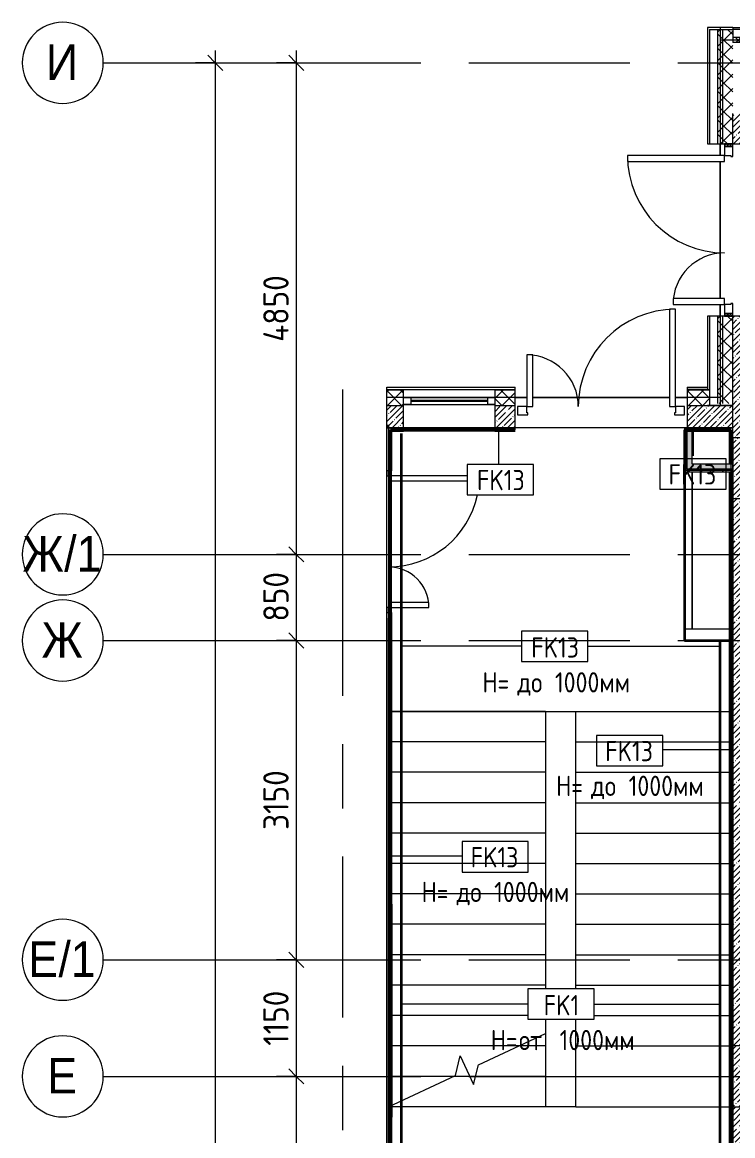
# Model space of a CAD drawing. Header units: millimetres. Extents: x 35144 to 233944, y -8553 to 29000.
# Drawn here: x 35144 to 42160, y 16414 to 27400 of the extents above; entities that cross this region are included whole.
import ezdxf

# ---------------------------------------------------------------- set-up
doc = ezdxf.new("R2010")
doc.units = ezdxf.units.MM
doc.linetypes.add('Осевая', pattern=[3175, 635, -476.25, 1587.5, -476.25])
for name, color, linetype, lineweight in [('A-ANNO-DIMS', 7, 'Continuous', 9), ('A-ANNO-DIMS-100', 7, 'Continuous', 9), ('A-DETL', 7, 'Continuous', 9), ('A-DETL-1', 7, 'Continuous', 35), ('A-DETL-GENF', 7, 'Continuous', 9), ('A-DOOR', 7, 'Continuous', 9), ('A-DOOR-1', 7, 'Continuous', 13), ('A-DOOR-FRAM', 7, 'Continuous', 13), ('A-DOOR-FRAM-1', 7, 'Continuous', 9), ('A-GLAZ', 7, 'Continuous', 9), ('A-GLAZ-1', 7, 'Continuous', 13), ('A-WALL', 7, 'Continuous', 9), ('A-WALL-IDEN', 7, 'Continuous', 9), ('I-WALL', 7, 'Continuous', 9), ('S-COLS', 7, 'Continuous', 9), ('S-STRS-1', 7, 'Continuous', 9), ('S-STRS-MBND', 7, 'Continuous', 9), ('Оси', 7, 'Continuous', 9), ('Оси-1', 7, 'Continuous', 20), ('Оси-2', 7, 'Осевая', 9)]:
    doc.layers.add(name, color=color, linetype=linetype, lineweight=lineweight)
for name, color, linetype, lineweight, true_color in [('A-WALL-1', 7, 'Continuous', 9, 0xc0c0c0), ('A-WALL-5', 5, 'Continuous', 9, 0x0000ff), ('G-ANNO-TEXT-1', 7, 'Continuous', 9, 0x3c3c3c), ('I-WALL-11', 5, 'Continuous', 53, 0x0000ff), ('I-WALL-12', 5, 'Continuous', 50, 0x0000ff), ('I-WALL-6', 7, 'Continuous', 9, 0xc0c0c0), ('S-WALL-ANLY', 7, 'Continuous', 13, 0x008040), ('S-WALL-ANLY-1', 7, 'Continuous', 5, 0x008040)]:
    doc.layers.add(name, color=color, linetype=linetype, lineweight=lineweight, true_color=true_color)
doc.styles.add('Arial', font='arial.ttf', dxfattribs={"width": 0.9, "height": 350})
doc.styles.add('GOST Common', font='GOST_Common.ttf', dxfattribs={"width": 0.9, "height": 200})
doc.styles.add('ISOCPEUR', font='isocpeur.ttf', dxfattribs={"width": 0.9, "height": 250})
doc.dimstyles.new('ISO-2_5_0_9К_БОЛЬШОЙ', dxfattribs={"dimscale": 304.8, "dimtxt": 248.995294, "dimasz": 0.492126, "dimexe": 0.393701, "dimexo": 0.984252, "dimgap": 0, "dimtad": 1, "dimdec": 0, "dimrnd": 10, "dimzin": 0, "dimdsep": 46, "dimtxsty": 'ISOCPEUR', "dimblk1": 'OBLIQUE', "dimblk2": 'OBLIQUE', "dimsah": 1, "dimcen": 0.09, "dimdle": 0.393701, "dimazin": 0, "dimtfac": 1, "dimtdec": 4, "dimtix": 1, "dimtmove": 0, "dimatfit": 3, "dimfxl": 1, "dimtvp": 1, "dimtolj": 1, "dimtzin": 0, "dimarcsym": 2})
doc.dimstyles.new('ISO-2_5_0_9К_БОЛЬШОЙ_1', dxfattribs={"dimscale": 304.8, "dimtxt": 248.995294, "dimasz": 0.492126, "dimexe": 0.393701, "dimexo": 0.984252, "dimgap": 0, "dimtad": 1, "dimdec": 0, "dimrnd": 10, "dimzin": 0, "dimdsep": 46, "dimtxsty": 'ISOCPEUR', "dimblk1": 'OBLIQUE', "dimblk2": 'OBLIQUE', "dimsah": 1, "dimcen": 0.09, "dimdle": 0.393701, "dimazin": 0, "dimtfac": 1, "dimtdec": 4, "dimtix": 1, "dimtmove": 2, "dimatfit": 3, "dimfxl": 1, "dimtvp": 1, "dimtolj": 1, "dimtzin": 0, "dimarcsym": 2})
pattern_1 = [(45, (0, 0), (-57.02463, 57.02463), []), (45, (57.025, 0), (-57.02463, 57.02463), [100.806, -20.161, 3.353, -16.808])]
pattern_2 = [(45, (0, 0), (-70.71068, 70.71068), []), (135, (0, 0), (-70.71068, -70.71068), [])]
pattern_3 = [(0, (0, 0), (121.92, 30.48), [10.058, -81.382, 10.058, -81.382, -487.68]), (0, (0, 0), (121.92, 30.48), [-182.88, 10.058, -172.822, 10.058, -81.382, -213.36]), (0, (0, 0), (121.92, 30.48), [-457.2, 10.058, -50.902, 10.058, -142.342]), (120, (45.72, 15.24), (-87.356454, 90.345817), [10.058, -81.382, 10.058, -81.382, -487.68]), (120, (45.72, 15.24), (-87.356454, 90.345817), [-182.88, 10.058, -172.822, 10.058, -81.382, -213.36]), (120, (45.72, 15.24), (-87.356454, 90.345817), [-457.2, 10.058, -50.902, 10.058, -142.342]), (240, (60.96, 76.2), (-34.563546, -120.825817), [10.058, -81.382, 10.058, -81.382, -487.68]), (240, (60.96, 76.2), (-34.563546, -120.825817), [-182.88, 10.058, -172.822, 10.058, -81.382, -213.36]), (240, (60.96, 76.2), (-34.563546, -120.825817), [-457.2, 10.058, -50.902, 10.058, -142.342])]
pattern_4 = [(45, (0, 0), (-106.066, 106.066), []), (135, (0, 0), (-106.066, -106.066), [])]

# ---------------------------------------------------------------- blocks, each defined once
blk = doc.blocks.new('BSC_Колонна _Прямоугольная - 600х600-V20-План отделки стен 1 этажа в осях 17-23')
at = {"layer": 'S-COLS'}
h = blk.add_hatch(dxfattribs=at)
h.set_pattern_fill('FP_36', color=256, style=0, pattern_type=2)
h.set_pattern_definition([(45, (-42460, -17000), (-57.02463, 57.02463), []), (45, (-42402.975, -17000), (-57.02463, 57.02463), [100.806, -20.161, 3.353, -16.808])])
h.paths.add_polyline_path([(-300, -300), (300, -300), (300, 300), (-300, 300)])
for p, q in [((300, 300), (-300, 300)), ((-300, 300), (-300, -300)), ((300, -300), (300, 300)), ((-300, -300), (300, -300))]:
    blk.add_line(p, q, dxfattribs=at)
blk = doc.blocks.new('BSC_Колонна _Прямоугольная - 600х600-V21-План отделки стен 1 этажа в осях 17-23')
at = {"layer": 'S-COLS'}
h = blk.add_hatch(dxfattribs=at)
h.set_pattern_fill('FP_37', color=256, style=0, pattern_type=2)
h.set_pattern_definition([(45, (-42460, -23000), (-57.02463, 57.02463), []), (45, (-42402.975, -23000), (-57.02463, 57.02463), [100.806, -20.161, 3.353, -16.808])])
h.paths.add_polyline_path([(-300, -300), (300, -300), (300, 300), (-300, 300), (-300, -157)])
for p, q in [((300, 300), (-300, 300)), ((-300, 300), (-300, -300)), ((300, -300), (300, 300)), ((-300, -300), (300, -300))]:
    blk.add_line(p, q, dxfattribs=at)
blk = doc.blocks.new('110_Дверь_СКБ_2Ст - Д-1 Лестничная клетка EIS60-24280000-План отделки стен 1 этажа в осях 17-23')
at = {"layer": 'A-DOOR'}
for centre, radius, start, end in [((-638, 110), 900, 0, 77.8613), ((662, 110), 400, 90, 180)]:
    blk.add_arc(centre, radius, start, end, dxfattribs=at)
at = {"layer": 'A-DOOR-1'}
for p, q in [((-638, 889), (-638, 110)), ((-588, 110), (-588, 889)), ((662, 510), (612, 510)), ((612, 510), (612, 110)), ((662, 110), (662, 510)), ((-638, 110), (-588, 110)), ((612, 110), (662, 110))]:
    blk.add_line(p, q, dxfattribs=at)
at = {"layer": 'A-DOOR-FRAM'}
for p, q in [((-672, 118), (-742, 118)), ((-742, 118), (-742, 110)), ((-742, 110), (-672, 110)), ((-638, 110), (-688, 110)), ((-688, 110), (-688, 93)), ((-672, 110), (-672, 118)), ((-638, 93), (-638, 110)), ((662, 110), (662, 93)), ((712, 110), (662, 110)), ((768, 118), (698, 118)), ((698, 118), (698, 110)), ((698, 110), (768, 110)), ((712, 93), (712, 110)), ((768, 110), (768, 118))]:
    blk.add_line(p, q, dxfattribs=at)
blk = doc.blocks.new('110_Дверь_СКБ_2Ст_Наружная - ДН-1_л__ Двухстворчатая 1350 х3200 _ЛК_ в свету с верхним остеклением 2-22448815-План отделки стен 1 этажа в осях 17-23')
at = {"layer": 'A-DOOR'}
for centre, radius, start, end in [((754.5, -91), 960, 90, 180), ((-715.5, -91), 510, 0, 90)]:
    blk.add_arc(centre, radius, start, end, dxfattribs=at)
at = {"layer": 'A-DOOR-1'}
for p, q in [((754.5, 869), (694.5, 869)), ((694.5, 869), (694.5, -91)), ((754.5, -91), (754.5, 869)), ((-715.5, 419), (-715.5, -91)), ((-655.5, 419), (-715.5, 419)), ((-655.5, -91), (-655.5, 419)), ((-715.5, -91), (-655.5, -91)), ((694.5, -91), (754.5, -91))]:
    blk.add_line(p, q, dxfattribs=at)
at = {"layer": 'A-DOOR-FRAM'}
for p, q in [((-715.5, -91), (-805.5, -91)), ((-805.5, -91), (-805.5, -171)), ((-715.5, -151), (-715.5, -91)), ((754.5, -91), (754.5, -151)), ((844.5, -91), (754.5, -91)), ((844.5, -171), (844.5, -91)), ((-805.5, -171), (-705.5, -171)), ((-705.5, -151), (-715.5, -151)), ((-705.5, -171), (-705.5, -151)), ((754.5, -151), (744.5, -151)), ((744.5, -151), (744.5, -171)), ((744.5, -171), (844.5, -171))]:
    blk.add_line(p, q, dxfattribs=at)
blk = doc.blocks.new('120_Окно_СКБ_1Ст - 120_Окно_СКБ_1Ст 900х2500_h_ глухое-23537403-План отделки стен 1 этажа в осях 17-23')
at = {"layer": 'A-GLAZ'}
for p, q in [((450, 3), (-450, 3)), ((-450, -67), (450, -67)), ((380, -27), (-380, -27)), ((380, -37), (-380, -37))]:
    blk.add_line(p, q, dxfattribs=at)
at = {"layer": 'A-GLAZ-1'}
for p, q in [((-450, -67), (-450, 3)), ((-450, 3), (-380, 3)), ((-380, 3), (-380, -67)), ((380, -67), (380, 3)), ((380, 3), (450, 3)), ((450, 3), (450, -67)), ((-380, -67), (-450, -67)), ((450, -67), (380, -67))]:
    blk.add_line(p, q, dxfattribs=at)
blk = doc.blocks.new('110_Дверь_СКБ_2Ст_Наружная - ДН-1_л__ Двухстворчатая 1350 х3200 _ЛК_ в свету с верхним остеклением EI30-23529464-План отделки стен 1 этажа в осях 17-23')
at = {"layer": 'A-DOOR'}
h = blk.add_hatch(dxfattribs=at)
h.set_pattern_fill('FP_74', color=256, style=0, pattern_type=2)
h.set_pattern_definition([(135, (1451.41, 189.685), (-14.14214, -14.14214), []), (225, (1451.41, 189.685), (14.14214, -14.14214), [])])
h.paths.add_polyline_path([(844.5, -125), (869.5, -125), (869.5, -45), (844.5, -45)])
at = {"layer": 'A-DOOR-FRAM-1'}
h = blk.add_hatch(dxfattribs=at)
h.set_pattern_fill('FP_75', color=256, style=0, pattern_type=2)
h.set_pattern_definition([(45, (-671.384, 189.685), (-14.1421, 14.1421), []), (135, (-671.384, 189.685), (-14.1421, -14.1421), [])])
h.paths.add_polyline_path([(-830.5, -125), (-805.5, -125), (-805.5, -45), (-830.5, -45)])
at = {"layer": 'A-DOOR'}
for centre, radius, start, end in [((754.5, -45), 960, 90, 180), ((-715.5, -45), 510, 0, 90)]:
    blk.add_arc(centre, radius, start, end, dxfattribs=at)
at = {"layer": 'A-DOOR-1'}
for p, q in [((754.5, 915), (694.5, 915)), ((694.5, 915), (694.5, -45)), ((754.5, -45), (754.5, 915)), ((-715.5, 465), (-715.5, -45)), ((-655.5, 465), (-715.5, 465)), ((-655.5, -45), (-655.5, 465)), ((-715.5, -45), (-655.5, -45)), ((694.5, -45), (754.5, -45))]:
    blk.add_line(p, q, dxfattribs=at)
at = {"layer": 'A-DOOR-FRAM'}
for p, q in [((-805.5, -45), (-830.5, -45)), ((-830.5, -45), (-830.5, -125)), ((-715.5, -45), (-805.5, -45)), ((-805.5, -45), (-805.5, -125)), ((-805.5, -125), (-805.5, -45)), ((-715.5, -105), (-715.5, -45)), ((-705.5, -105), (-715.5, -105)), ((-705.5, -125), (-705.5, -105)), ((754.5, -105), (744.5, -105)), ((744.5, -105), (744.5, -125)), ((754.5, -45), (754.5, -105)), ((844.5, -45), (754.5, -45)), ((844.5, -125), (844.5, -45)), ((869.5, -45), (844.5, -45)), ((844.5, -45), (844.5, -125)), ((869.5, -125), (869.5, -45)), ((-830.5, -125), (-805.5, -125)), ((-805.5, -125), (-705.5, -125)), ((744.5, -125), (844.5, -125)), ((844.5, -125), (869.5, -125))]:
    blk.add_line(p, q, dxfattribs=at)
blk = doc.blocks.new('Зашивка приборов отопления6 - Зашивка приборов отопления-33276534-План отделки стен 1 этажа в осях 17-23')
at = {"layer": 'A-WALL-1'}
for p, q in [((75235, 535), (73685, 535)), ((73685, 535), (73685, 460)), ((73685, 460), (73685, 80)), ((75235, 460), (73685, 460)), ((73685, 460), (73685, 80)), ((73685, 460), (75235, 460))]:
    blk.add_line(p, q, dxfattribs=at)
blk = doc.blocks.new('DET_L_Линия разрыва - М100-30654842-План отделки стен 1 этажа в осях 17-23')
at = {"layer": 'A-DETL-GENF'}
blk.add_line((11740, 0), (0, 0), dxfattribs=at)
blk = doc.blocks.new('Ось сетки - D8-29747960-План отделки стен 1 этажа в осях 17-23')
at = {"layer": 'Оси-1'}
for start, end in [(360, 180), (180, 360)]:
    blk.add_arc((0, 0), 4, start, end, dxfattribs=at)
blk = doc.blocks.new('DIMBLOCK20-План отделки стен 1 этажа в осях 17-23')
at = {"layer": 'A-ANNO-DIMS-100', "lineweight": 20}
for p, q in [((37850, 27000), (37775, 27075)), ((37850, 27000), (37925, 26925)), ((37850, 22150), (37775, 22225)), ((37850, 22150), (37925, 22075))]:
    blk.add_line(p, q, dxfattribs=at)
at = {"layer": 'A-ANNO-DIMS-100'}
for p, q in [((37850, 27120), (37850, 22150)), ((37656, 27000), (37970, 27000)), ((37850, 27000), (37656, 27000)), ((37656, 22150), (37970, 22150)), ((37850, 22150), (37656, 22150))]:
    blk.add_line(p, q, dxfattribs=at)
at = {"layer": 'A-ANNO-DIMS-100', "color": 0, "insert": (37524, 24247), "char_height": 250, "width": 787.21, "attachment_point": 1, "rotation": 90, "line_spacing_factor": 1.149209, "style": 'ISOCPEUR'}
blk.add_mtext('4850', dxfattribs=at)
blk = doc.blocks.new('_Oblique')
at = {"color": 0, "linetype": 'ByBlock', "lineweight": -2}
blk.add_line((-0.5, -0.5), (0.5, 0.5), dxfattribs=at)
blk = doc.blocks.new('DIMBLOCK21-План отделки стен 1 этажа в осях 17-23')
at = {"layer": 'A-ANNO-DIMS-100', "lineweight": 20}
for p, q in [((37850, 22150), (37775, 22225)), ((37850, 22150), (37925, 22075)), ((37850, 21300), (37775, 21375)), ((37850, 21300), (37925, 21225))]:
    blk.add_line(p, q, dxfattribs=at)
at = {"layer": 'A-ANNO-DIMS-100'}
for p, q in [((37656, 22150), (37970, 22150)), ((37850, 22150), (37656, 22150)), ((37850, 22150), (37850, 21300)), ((37656, 21300), (37970, 21300)), ((37850, 21300), (37656, 21300))]:
    blk.add_line(p, q, dxfattribs=at)
at = {"layer": 'A-ANNO-DIMS-100', "color": 0, "insert": (37524, 21488), "char_height": 250, "width": 568.86, "attachment_point": 1, "rotation": 90, "line_spacing_factor": 1.149209, "style": 'ISOCPEUR'}
blk.add_mtext('850', dxfattribs=at)
blk = doc.blocks.new('DIMBLOCK22-План отделки стен 1 этажа в осях 17-23')
at = {"layer": 'A-ANNO-DIMS-100', "lineweight": 20}
for p, q in [((37850, 21300), (37775, 21375)), ((37850, 21300), (37925, 21225)), ((37850, 18150), (37775, 18225)), ((37850, 18150), (37925, 18075))]:
    blk.add_line(p, q, dxfattribs=at)
at = {"layer": 'A-ANNO-DIMS-100'}
for p, q in [((37656, 21300), (37970, 21300)), ((37850, 21300), (37656, 21300)), ((37850, 21300), (37850, 18150)), ((37656, 18150), (37970, 18150)), ((37850, 18150), (37656, 18150))]:
    blk.add_line(p, q, dxfattribs=at)
at = {"layer": 'A-ANNO-DIMS-100', "color": 0, "insert": (37524, 19431), "char_height": 250, "width": 706.76, "attachment_point": 1, "rotation": 90, "line_spacing_factor": 1.149209, "style": 'ISOCPEUR'}
blk.add_mtext('3150', dxfattribs=at)
blk = doc.blocks.new('DIMBLOCK23-План отделки стен 1 этажа в осях 17-23')
at = {"layer": 'A-ANNO-DIMS-100'}
for p, q in [((37656, 18150), (37970, 18150)), ((37850, 18150), (37656, 18150)), ((37850, 18150), (37850, 17000)), ((37656, 17000), (37970, 17000)), ((37850, 17000), (37656, 17000))]:
    blk.add_line(p, q, dxfattribs=at)
at = {"layer": 'A-ANNO-DIMS-100', "lineweight": 20}
for p, q in [((37850, 18150), (37775, 18225)), ((37850, 18150), (37925, 18075)), ((37850, 17000), (37775, 17075)), ((37850, 17000), (37925, 16925))]:
    blk.add_line(p, q, dxfattribs=at)
at = {"layer": 'A-ANNO-DIMS-100', "color": 0, "insert": (37524, 17302), "char_height": 250, "width": 655.05, "attachment_point": 1, "rotation": 90, "line_spacing_factor": 1.149209, "style": 'ISOCPEUR'}
blk.add_mtext('1150', dxfattribs=at)
blk = doc.blocks.new('DIMBLOCK24-План отделки стен 1 этажа в осях 17-23')
at = {"layer": 'A-ANNO-DIMS-100', "lineweight": 20}
for p, q in [((37850, 17000), (37775, 17075)), ((37850, 17000), (37925, 16925)), ((37850, 15000), (37775, 15075)), ((37850, 15000), (37925, 14925))]:
    blk.add_line(p, q, dxfattribs=at)
at = {"layer": 'A-ANNO-DIMS-100'}
for p, q in [((37656, 17000), (37970, 17000)), ((37850, 17000), (37656, 17000)), ((37850, 17000), (37850, 15000)), ((37656, 15000), (37970, 15000)), ((37850, 15000), (37656, 15000))]:
    blk.add_line(p, q, dxfattribs=at)
at = {"layer": 'A-ANNO-DIMS-100', "color": 0, "insert": (37524, 15684), "char_height": 250, "width": 758.48, "attachment_point": 1, "rotation": 90, "line_spacing_factor": 1.149209, "style": 'ISOCPEUR'}
blk.add_mtext('2000', dxfattribs=at)
blk = doc.blocks.new('DIMBLOCK32-План отделки стен 1 этажа в осях 17-23')
at = {"layer": 'A-ANNO-DIMS-100', "lineweight": 20}
for p, q in [((37050, 27000), (36975, 27075)), ((37050, 27000), (37125, 26925)), ((37050, 0), (36975, 75)), ((37050, 0), (37125, -75))]:
    blk.add_line(p, q, dxfattribs=at)
at = {"layer": 'A-ANNO-DIMS-100'}
for p, q in [((37050, 27120), (37050, -120)), ((36856, 27000), (37170, 27000)), ((37050, 27000), (36856, 27000)), ((36856, 0), (37170, 0)), ((37050, 0), (36856, 0))]:
    blk.add_line(p, q, dxfattribs=at)
at = {"layer": 'A-ANNO-DIMS-100', "color": 0, "insert": (36724, 13572), "char_height": 250, "width": 948.1, "attachment_point": 1, "rotation": 90, "line_spacing_factor": 1.149209, "style": 'ISOCPEUR'}
blk.add_mtext('27000', dxfattribs=at)
blk = doc.blocks.new('М_стена_0001 - Типоразмер_без рамки-25382661-План отделки стен 1 этажа в осях 17-23')
at = {"layer": 'A-WALL-IDEN'}
for p, q in [((3.26, 1.52), (-3.27, 1.52)), ((-3.27, 1.52), (-3.27, -1.48)), ((3.26, -1.48), (3.26, 1.52)), ((-3.27, -1.48), (3.26, -1.48))]:
    blk.add_line(p, q, dxfattribs=at)

msp = doc.modelspace()

# ---------------------------------------------------------------- hatches: boundary and pattern name
at = {"layer": 'A-WALL'}
h = msp.add_hatch(dxfattribs=at)
h.set_pattern_fill('FP_17', color=256, style=0, pattern_type=2)
h.set_pattern_definition(pattern_2)
h.paths.add_polyline_path([(42060, 23639.7), (42060, 24500), (42010, 24500), (42010, 23639.7)])
h.paths.add_polyline_path([(42010, 26200), (42060, 26200), (42060, 27330), (42010, 27330)])
h = msp.add_hatch(dxfattribs=at)
h.set_pattern_fill('FP_17', color=256, style=0, pattern_type=2)
h.set_pattern_definition(pattern_2)
h.paths.add_polyline_path([(42160, 23639.7), (42160, 24500), (42060, 24500), (42060, 23639.7)])
h.paths.add_polyline_path([(42160, 26200), (42160, 27330), (42060, 27330), (42060, 26200), (42080, 26200)])
h = msp.add_hatch(dxfattribs=at)
h.set_pattern_fill('FP_17', color=256, style=0, pattern_type=2)
h.set_pattern_definition(pattern_2)
h.paths.add_polyline_path([(84970, 27200), (84970, 27250), (80350, 27250), (80350, 27200), (84290.1, 27200)])
h.paths.add_polyline_path([(68210, 27200), (70810, 27200), (70810, 27250), (68210, 27250)])
h.paths.add_polyline_path([(74250, 27200), (74250, 27250), (72910, 27250), (72910, 27200), (73899.9, 27200)])
h.paths.add_polyline_path([(76350, 27200), (77250, 27200), (77250, 27250), (76350, 27250)])
h.paths.add_polyline_path([(60005, 27200), (61060, 27200), (61060, 27250), (60005, 27250)])
h.paths.add_polyline_path([(57201.2, 27200), (57705, 27200), (57705, 27250), (56860, 27250), (56860, 27200)])
h.paths.add_polyline_path([(50860, 27200), (51760, 27200), (51760, 27250), (50860, 27250)])
h.paths.add_polyline_path([(66160, 27200), (67110, 27200), (67110, 27250), (66160, 27250)])
h.paths.add_polyline_path([(54603.7, 27200), (54760, 27200), (54760, 27250), (53860, 27250), (53860, 27200), (53861.5, 27200)])
h.paths.add_polyline_path([(48760, 27200), (48760, 27250), (47660, 27250), (47660, 27200), (48666.4, 27200)])
h.paths.add_polyline_path([(42160, 27200), (44560, 27200), (44560, 27250), (42160, 27250)])
h = msp.add_hatch(dxfattribs=at)
h.set_pattern_fill('FP_17', color=256, style=0, pattern_type=2)
h.set_pattern_definition(pattern_2)
h.paths.add_polyline_path([(41930, 23619.7), (41930, 23769.7), (41710, 23769.7), (41710, 23620), (41910, 23619.7)])
h.paths.add_polyline_path([(40010, 23620), (40010, 23769.7), (39810, 23769.7), (39810, 23620)])
h.paths.add_polyline_path([(38910, 23620), (38910, 23769.7), (38742.7, 23769.7), (38742.7, 23620)])
at = {"layer": 'I-WALL'}
h = msp.add_hatch(dxfattribs=at)
h.set_pattern_fill('FP_1', color=256, style=0, pattern_type=2)
h.set_pattern_definition(pattern_1)
h.paths.add_polyline_path([(42380, 23300), (42380, 24500), (42160, 24500), (42160, 23300)])
h.paths.add_polyline_path([(42160, 26200), (42380, 26200), (42380, 26500), (42160, 26500)])
h = msp.add_hatch(dxfattribs=at)
h.set_pattern_fill('FP_1', color=256, style=0, pattern_type=2)
h.set_pattern_definition(pattern_1)
h.paths.add_polyline_path([(40010, 23400), (40010, 23620), (39810, 23620), (39810, 23400)])
h.paths.add_polyline_path([(42160, 23400), (42160, 23620), (41710, 23620), (41710, 23400), (42140, 23400)])
h.paths.add_polyline_path([(38742.7, 23400), (38910, 23400), (38910, 23620), (38742.7, 23619.9), (38742.7, 23408.5)])
h = msp.add_hatch(dxfattribs=at)
h.set_pattern_fill('FP_1', color=256, style=0, pattern_type=2)
h.set_pattern_definition(pattern_1)
h.paths.add_polyline_path([(38760, 10450), (38760, 11768.5), (38540, 11658.5), (38540, 11561.2), (38742.7, 11459.9), (38742.7, 10450)])
h.paths.add_polyline_path([(38760, 12051.2), (38760, 12125), (38742.7, 12125), (38742.7, 12059.9)])
h.paths.add_polyline_path([(38760, 13525), (38760, 21575.3), (38742.7, 21575.3), (38742.7, 13525)])
h.paths.add_polyline_path([(38742.7, 22975.3), (38760, 22975.3), (38760, 23420.3), (38742.7, 23420.3), (38742.7, 23010.4)])
h = msp.add_hatch(dxfattribs=at)
h.set_pattern_fill('FP_80', color=256, style=0, pattern_type=2)
h.set_pattern_definition(pattern_3)
h.paths.add_polyline_path([(38910, 23380), (38910, 23400), (38760, 23400), (38760, 23380), (38780, 23380)])
h.paths.add_polyline_path([(40010, 23380), (40010, 23400), (39810, 23400), (39810, 23380)])
h.paths.add_polyline_path([(42140, 23380), (42140, 23400), (41760, 23400), (41760, 23380), (41986.9, 23380)])
h = msp.add_hatch(dxfattribs=at)
h.set_pattern_fill('FP_80', color=256, style=0, pattern_type=2)
h.set_pattern_definition(pattern_3)
h.paths.add_polyline_path([(38780, 15200), (38780, 21550.3), (38768, 21550.3), (38768, 21520.3), (38760, 21520.3), (38760, 15200)])
h.paths.add_polyline_path([(38768, 23000.3), (38780, 23000.3), (38780, 23380), (38760, 23380), (38760, 23030.3), (38768, 23030.3)])
h = msp.add_hatch(dxfattribs=at)
h.set_pattern_fill('FP_81', color=256, style=0, pattern_type=2)
h.set_pattern_definition(pattern_4)
h.paths.add_polyline_path([(41697.5, 22965), (41697.5, 23400), (41685, 23400), (41685, 22965)])
h = msp.add_hatch(dxfattribs=at)
h.set_pattern_fill('FP_81', color=256, style=0, pattern_type=2)
h.set_pattern_definition(pattern_4)
h.paths.add_polyline_path([(41710, 22977.5), (41710, 23400), (41697.5, 23400), (41697.5, 22977.5)])
for points in [[(41760, 22990), (41760, 23400), (41710, 23400), (41710, 22990)], [(41760, 22990), (42160, 22990), (42160, 23040), (41760, 23040)]]:
    msp.add_hatch(color=256, dxfattribs=at).paths.add_polyline_path(points)
h = msp.add_hatch(dxfattribs=at)
h.set_pattern_fill('FP_80', color=256, style=0, pattern_type=2)
h.set_pattern_definition(pattern_3)
h.paths.add_polyline_path([(42160, 15220), (42160, 23400), (42140, 23400), (42140, 15220)])
h = msp.add_hatch(dxfattribs=at)
h.set_pattern_fill('FP_81', color=256, style=0, pattern_type=2)
h.set_pattern_definition(pattern_4)
h.paths.add_polyline_path([(41760, 22965), (42160, 22965), (42160, 22977.5), (41697.5, 22977.5), (41697.5, 22965)])
h = msp.add_hatch(dxfattribs=at)
h.set_pattern_fill('FP_81', color=256, style=0, pattern_type=2)
h.set_pattern_definition(pattern_4)
h.paths.add_polyline_path([(41710, 22977.5), (42160, 22977.5), (42160, 22990), (41710, 22990)])
h = msp.add_hatch(dxfattribs=at)
h.set_pattern_fill('FP_1', color=256, style=0, pattern_type=2)
h.set_pattern_definition(pattern_1)
h.paths.add_polyline_path([(42380, 17300), (42380, 22700), (42160, 22700), (42160, 17300)])
h = msp.add_hatch(dxfattribs=at)
h.set_pattern_fill('FP_1', color=256, style=0, pattern_type=2)
h.set_pattern_definition(pattern_1)
h.paths.add_polyline_path([(42380, 15200), (42380, 16700), (42160, 16700), (42160, 15200)])

# ---------------------------------------------------------------- linework, layer by layer
at = {"layer": 'A-DETL'}
for p, q in [((39850, 23036.5), (39850, 23379)), ((40191.7, 23036.5), (39538.6, 23036.5)), ((39538.6, 23036.5), (39538.6, 22736.5)), ((40191.7, 22736.5), (40191.7, 23036.5)), ((39538.6, 22736.5), (40191.7, 22736.5)), ((40727.6, 21393), (40074.4, 21393)), ((40074.4, 21393), (40074.4, 21093)), ((40727.6, 21093), (40727.6, 21393)), ((40074.4, 21243), (38885.5, 21243)), ((40727.6, 21243), (42034.5, 21243)), ((40074.4, 21093), (40727.6, 21093)), ((40791.1, 17863.5), (40138, 17863.5)), ((40138, 17863.5), (40138, 17563.5)), ((40791.1, 17563.5), (40791.1, 17863.5)), ((40138, 17713.5), (38885.5, 17713.5)), ((40791.1, 17713.5), (42034.5, 17713.5)), ((40138, 17563.5), (40791.1, 17563.5))]:
    msp.add_line(p, q, dxfattribs=at)
at = {"layer": 'A-DETL-1'}
for p, q in [((38885.5, 23341), (38885.5, 15241)), ((41685, 23379), (41685, 21300)), ((38780, 23274.5), (38780, 15241)), ((41685, 21300), (42140, 21300)), ((42034.5, 15241), (42034.5, 21300)), ((42140, 15241), (42140, 21300))]:
    msp.add_line(p, q, dxfattribs=at)
at = {"layer": 'A-WALL'}
for p, q in [((41930, 27330), (42160, 27330)), ((41930, 27330), (41930, 26200)), ((42010, 27330), (42010, 26200)), ((42060, 27330), (42060, 26200)), ((42160, 27350), (42160, 27200)), ((44560, 27330), (42160, 27330)), ((44560, 27250), (42160, 27250)), ((44560, 27200), (42160, 27200)), ((42160, 26200), (42160, 26500)), ((41930, 24500), (41930, 23619.7)), ((42010, 24500), (42010, 23639.7)), ((42060, 24500), (42060, 23639.7)), ((42160, 23639.7), (42160, 24500)), ((38910, 23772.7), (38742.7, 23772.7)), ((38910, 23769.7), (38742.7, 23769.7)), ((40010, 23772.7), (39810, 23772.7)), ((40010, 23769.7), (39810, 23769.7)), ((41930, 23772.7), (41710, 23772.7)), ((41930, 23769.7), (41710, 23769.7)), ((38742.7, 23620), (38910, 23620)), ((39810, 23620), (40010, 23620)), ((41710, 23620), (41910, 23620)), ((38780, 23380), (38910, 23380)), ((38780, 23379), (38780, 23380)), ((41697.5, 22977.5), (41697.5, 23400)), ((42140, 23400), (41710, 23400)), ((41710, 22990), (41710, 23400)), ((41760, 23400), (41760, 23380)), ((41760, 23380), (42140, 23380)), ((42160, 22977.5), (41697.5, 22977.5)), ((42160, 22990), (41710, 22990))]:
    msp.add_line(p, q, dxfattribs=at)
at = {"layer": 'A-WALL-1'}
for p, q in [((42160, 27350), (41910, 27350)), ((41910, 27350), (41910, 26200)), ((42160, 27350), (50860, 27350)), ((41910, 26200), (42080, 26200)), ((42080, 24500), (41910, 24500)), ((41910, 24500), (41910, 23772.7)), ((38742.7, 23799.7), (40010, 23799.7)), ((38742.7, 23777.7), (40010, 23777.7)), ((38910, 23620), (38910, 23777.7)), ((39810, 23777.7), (39810, 23620)), ((40010, 23620), (40010, 23799.7)), ((41710, 23799.7), (41710, 23620)), ((41710, 23799.7), (41910, 23799.7)), ((41910, 23777.7), (41710, 23777.7)), ((41910, 23620), (41910, 23619.7)), ((41910, 23619.7), (42160, 23619.7))]:
    msp.add_line(p, q, dxfattribs=at)
at = {"layer": 'A-WALL-5'}
msp.add_line((42140, 23379), (42140, 23380), dxfattribs=at)
at = {"layer": 'A-WALL-IDEN'}
for p, q in [((41767.6, 23379.5), (41767.6, 23123.7)), ((42139.5, 20221.2), (41468.7, 20221.2)), ((38780.5, 19174.4), (39487.1, 19174.4))]:
    msp.add_line(p, q, dxfattribs=at)
at = {"layer": 'I-WALL-11'}
for p, q in [((38780, 23379), (38910, 23379)), ((38910, 23379), (38910, 23380)), ((40010, 23380), (39810, 23380)), ((39810, 23380), (39810, 23379)), ((39810, 23379), (40010, 23379)), ((40010, 23379), (40010, 23380)), ((41760, 23380), (41710, 23380)), ((41710, 23380), (41710, 23379)), ((41710, 23379), (42140, 23379)), ((38781, 18700), (38780, 18700)), ((38780, 18700), (38780, 16598.1)), ((38781, 16598.1), (38781, 18700)), ((38780, 16598.1), (38781, 16598.1))]:
    msp.add_line(p, q, dxfattribs=at)
at = {"layer": 'I-WALL-12'}
for p, q in [((38781, 23379), (38781, 22975.3)), ((38910, 23380), (39810, 23380)), ((39810, 23379), (38910, 23379)), ((42139, 23040), (42139, 23379)), ((38780, 22975.3), (38780, 23000.3)), ((38780, 22975.3), (38781, 22975.3)), ((42139, 15220), (42139, 22965)), ((38781, 21575.3), (38780, 21575.3)), ((38780, 21550.3), (38780, 21575.3)), ((38781, 21575.3), (38781, 18700)), ((38781, 20700), (38780, 20700)), ((38781, 16598.1), (38781, 15230))]:
    msp.add_line(p, q, dxfattribs=at)
at = {"layer": 'I-WALL-6'}
for p, q in [((42160, 26200), (42400, 26200)), ((42400, 24500), (42160, 24500)), ((38910, 23380), (38910, 23620)), ((39810, 23620), (39810, 23380)), ((40010, 23380), (40010, 23620)), ((41710, 23620), (41710, 23400)), ((42160, 23620), (41910, 23620)), ((42160, 23300), (42160, 23639.7)), ((38760, 23420.3), (38742.7, 23420.3)), ((38760, 23420.3), (38760, 23030.3)), ((38742.7, 23400), (40010, 23400)), ((38780, 23000.3), (38780, 23379)), ((39810, 23380), (39810, 23380)), ((41685, 23400), (41685, 22965)), ((41710, 23400), (41685, 23400)), ((41760, 23040), (41760, 23380)), ((42140, 23400), (42160, 23400)), ((42140, 23379), (42140, 15220)), ((38768, 23000.3), (38780, 23000.3)), ((41685, 22965), (42160, 22965)), ((42160, 23040), (41760, 23040)), ((42160, 22700), (42160, 17300)), ((38780, 21550.3), (38768, 21550.3)), ((38780, 15220), (38780, 21550.3)), ((38760, 15200), (38760, 21520.3)), ((42160, 16700), (42160, 15200))]:
    msp.add_line(p, q, dxfattribs=at)
at = {"layer": 'S-STRS-1'}
for p, q in [((40310, 20600), (38780, 20600)), ((40310, 20600), (38780, 20600)), ((40310, 20600), (40310, 20300)), ((40310, 20300), (38780, 20300)), ((40310, 20300), (38780, 20300)), ((40310, 20300), (40310, 20000)), ((40310, 20000), (38780, 20000)), ((40310, 20000), (38780, 20000)), ((40310, 20000), (40310, 19700)), ((40310, 19700), (38780, 19700)), ((40310, 19700), (38780, 19700)), ((40310, 19700), (40310, 19400)), ((40310, 19400), (38780, 19400)), ((40310, 19400), (38780, 19400)), ((40310, 19400), (40310, 19100)), ((40310, 19100), (38780, 19100)), ((40310, 19100), (38780, 19100)), ((40310, 19100), (40310, 18800)), ((40310, 18800), (38780, 18800)), ((40310, 18800), (38780, 18800)), ((40310, 18800), (40310, 18500)), ((40310, 18500), (38780, 18500)), ((40310, 18500), (38780, 18500)), ((40310, 18500), (40310, 18200)), ((40310, 18200), (38780, 18200)), ((40310, 18200), (38780, 18200)), ((40310, 18200), (40310, 17900)), ((40310, 17900), (38780, 17900)), ((40310, 17900), (38780, 17900)), ((40310, 17900), (40310, 17863.5)), ((40138, 17600), (38780, 17600)), ((40138, 17600), (38780, 17600)), ((40310, 17563.5), (40310, 17422.8)), ((40046.7, 17300), (38780, 17300)), ((40046.7, 17300), (38780, 17300)), ((39403.4, 17000), (38780, 17000)), ((39403.4, 17000), (38780, 17000)), ((39620.5, 17000), (39563.6, 17000)), ((39620.5, 17000), (39563.6, 17000))]:
    msp.add_line(p, q, dxfattribs=at)
at = {"layer": 'S-STRS-MBND'}
for p, q in [((38760, 23400), (38760, 20600)), ((42160, 23400), (38760, 23400)), ((42160, 20600), (42160, 23400)), ((38760, 20600), (40610, 20600)), ((40610, 20600), (42160, 20600)), ((40610, 17863.5), (40610, 20600)), ((40610, 20600), (42160, 20600)), ((42160, 16700), (42160, 20600)), ((40610, 20300), (42160, 20300)), ((40610, 20300), (42160, 20300)), ((40610, 20000), (42160, 20000)), ((40610, 20000), (42160, 20000)), ((40610, 19700), (42160, 19700)), ((40610, 19700), (42160, 19700)), ((40610, 19400), (42160, 19400)), ((40610, 19400), (42160, 19400)), ((40610, 19100), (42160, 19100)), ((40610, 19100), (42160, 19100)), ((40610, 18800), (42160, 18800)), ((40610, 18800), (42160, 18800)), ((40610, 18500), (42160, 18500)), ((40610, 18500), (42160, 18500)), ((40610, 18200), (42160, 18200)), ((40610, 18200), (42160, 18200)), ((40610, 17900), (42160, 17900)), ((40610, 17900), (42160, 17900)), ((40791.1, 17600), (42160, 17600)), ((40791.1, 17600), (42160, 17600)), ((40610, 16700), (40610, 17563.5)), ((39648.3, 17114.2), (40310, 17422.8)), ((40310, 17422.8), (40310, 16700)), ((40310, 17300), (40046.7, 17300)), ((40310, 17300), (40046.7, 17300)), ((40610, 17300), (42160, 17300)), ((40610, 17300), (42160, 17300)), ((39421.7, 17008.6), (39469, 17203)), ((39469, 17203), (39601, 16919.8)), ((39601, 16919.8), (39648.3, 17114.2)), ((38760, 16700), (39421.7, 17008.6)), ((39563.6, 17000), (39403.4, 17000)), ((39563.6, 17000), (39403.4, 17000)), ((40310, 17000), (39620.5, 17000)), ((40310, 17000), (39620.5, 17000)), ((40610, 17000), (42160, 17000)), ((40610, 17000), (42160, 17000)), ((38760, 16700), (38760, 15200)), ((40310, 16700), (38760, 16700)), ((40310, 16700), (38760, 16700)), ((40610, 16700), (40310, 16700)), ((40610, 16700), (42160, 16700)), ((40610, 16700), (42160, 16700)), ((42160, 15200), (42160, 16700))]:
    msp.add_line(p, q, dxfattribs=at)
at = {"layer": 'S-WALL-ANLY'}
for p, q in [((42035, 26085), (42035, 26200)), ((42035, 26200), (42035, 26085)), ((42035, 24675), (42035, 26025)), ((42035, 26025), (42035, 24675)), ((42035, 24500), (42035, 24615)), ((42035, 24615), (42035, 24500)), ((38910, 23698.7), (39810, 23698.7)), ((40125, 23698.7), (40010, 23698.7)), ((40010, 23698.7), (40125, 23698.7)), ((41535, 23698.7), (40185, 23698.7)), ((40185, 23698.7), (41535, 23698.7)), ((41710, 23698.7), (41595, 23698.7)), ((41595, 23698.7), (41710, 23698.7)), ((42035, 23639.7), (42035, 23620)), ((42035, 23639.7), (42035, 23620))]:
    msp.add_line(p, q, dxfattribs=at)
at = {"layer": 'S-WALL-ANLY-1'}
for p, q in [((42035, 27350), (42035, 26200)), ((44560, 27225), (42035, 27225)), ((42035, 24500), (42035, 23619.7)), ((38910, 23698.7), (38742.7, 23698.7)), ((40010, 23698.7), (39810, 23698.7)), ((42035, 23698.7), (41710, 23698.7))]:
    msp.add_line(p, q, dxfattribs=at)
at = {"layer": 'Оси'}
for p, q in [((35943.7, 27000), (38443.7, 27000)), ((38310, 21277.7), (38310, 23777.7)), ((35943.7, 22150), (38443.7, 22150)), ((35943.7, 21300), (38443.7, 21300)), ((35943.7, 18150), (38443.7, 18150)), ((35943.7, 17000), (38443.7, 17000))]:
    msp.add_line(p, q, dxfattribs=at)
at = {"layer": 'Оси-2'}
for p, q in [((38443.7, 27000), (82200, 27000)), ((38443.7, 22150), (82200, 22150)), ((38310, 593.7), (38310, 21277.7)), ((38443.7, 21300), (82200, 21300)), ((38443.7, 18150), (82200, 18150)), ((38443.7, 17000), (82200, 17000))]:
    msp.add_line(p, q, dxfattribs=at)

# ---------------------------------------------------------------- block references
at = {"layer": 'A-DETL-GENF', "rotation": 270.0000000000003}
msp.add_blockref('DET_L_Линия разрыва - М100-30654842-План отделки стен 1 этажа в осях 17-23', (38742.7, 23799.7), dxfattribs=at)
at = {"layer": 'A-DOOR'}
for name, p, rotation in [('110_Дверь_СКБ_2Ст_Наружная - ДН-1_л__ Двухстворчатая 1350 х3200 _ЛК_ в свету с верхним остеклением EI30-23529464-План отделки стен 1 этажа в осях 17-23', (42035, 25330.5), 89.9999999999999), ('110_Дверь_СКБ_2Ст - Д-1 Лестничная клетка EIS60-24280000-План отделки стен 1 этажа в осях 17-23', (38650, 22287.8), 269.9999999999999)]:
    msp.add_blockref(name, p, dxfattribs=dict(at, rotation=rotation))
msp.add_blockref('110_Дверь_СКБ_2Ст_Наружная - ДН-1_л__ Двухстворчатая 1350 х3200 _ЛК_ в свету с верхним остеклением 2-22448815-План отделки стен 1 этажа в осях 17-23', (40840.5, 23698.7), dxfattribs=at)
at = {"layer": 'A-GLAZ'}
msp.add_blockref('120_Окно_СКБ_1Ст - 120_Окно_СКБ_1Ст 900х2500_h_ глухое-23537403-План отделки стен 1 этажа в осях 17-23', (39360, 23694.7), dxfattribs=at)
at = {"layer": 'A-WALL-1', "rotation": 89.9999999999998}
msp.add_blockref('Зашивка приборов отопления6 - Зашивка приборов отопления-33276534-План отделки стен 1 этажа в осях 17-23', (42220, -52270), dxfattribs=at)
at = {"layer": 'A-WALL-IDEN', "xscale": 99.99999999999993, "yscale": 99.99999999999993, "zscale": 99.99999999999993}
for p in [(41768.4, 22941.2), (41142.9, 20210.8), (39814.4, 19164)]:
    msp.add_blockref('М_стена_0001 - Типоразмер_без рамки-25382661-План отделки стен 1 этажа в осях 17-23', p, dxfattribs=at)
at = {"layer": 'S-COLS'}
for name, p in [('BSC_Колонна _Прямоугольная - 600х600-V21-План отделки стен 1 этажа в осях 17-23', (42460, 23000)), ('BSC_Колонна _Прямоугольная - 600х600-V20-План отделки стен 1 этажа в осях 17-23', (42460, 17000))]:
    msp.add_blockref(name, p, dxfattribs=at)
at = {"layer": 'Оси-1', "xscale": 99.99999999999993, "yscale": 99.99999999999993, "zscale": 99.99999999999993, "rotation": 269.9999999999994}
for p in [(35543.7, 27000), (35543.7, 22150), (35543.7, 21300), (35543.7, 18150), (35543.7, 17000)]:
    msp.add_blockref('Ось сетки - D8-29747960-План отделки стен 1 этажа в осях 17-23', p, dxfattribs=at)

# ---------------------------------------------------------------- texts
at = {"layer": 'A-WALL-IDEN', "char_height": 200, "width": 598.861, "attachment_point": 1, "style": 'GOST Common'}
for insert in [(41525.6, 23039.2), (40900.1, 20308.8), (39571.6, 19262)]:
    msp.add_mtext('FK13', dxfattribs=dict(at, insert=insert))
at = {"layer": 'G-ANNO-TEXT-1', "char_height": 200, "attachment_point": 1, "style": 'GOST Common'}
for s, insert, width in [('FK13', (39634.1, 22982.9), 598.861), ('FK13', (40170, 21331.3), 598.861), ('\\fGOST Common|b0|i0|c204|p34|;\\W.9;Н', (39687.8, 20987.4), 180.38), (' 1000', (40295, 20987.4), 663.797), ('= ', (39836.6, 20987.4), 238.101), ('до', (40033, 20987.4), 317.468), ('мм', (40842.7, 20987.4), 360.759), ('\\fGOST Common|b0|i0|c204|p34|;\\W.9;Н', (40415.6, 19966), 180.38), ('= ', (40564.4, 19966), 238.101), ('до', (40760.9, 19966), 317.468), (' 1000', (41022.8, 19966), 663.797), ('мм', (41570.5, 19966), 360.759), ('\\fGOST Common|b0|i0|c204|p34|;\\W.9;Н', (39087.1, 18919.3), 180.38), (' 1000', (39694.3, 18919.3), 663.797), ('= ', (39235.9, 18919.3), 238.101), ('до', (39432.4, 18919.3), 317.468), ('мм', (40242, 18919.3), 360.759), ('FK1', (40293, 17801.9), 447.342), ('\\fGOST Common|b0|i0|c204|p34|;\\W.9;Н', (39769.2, 17457.9), 180.38), ('\\fGOST Common|b0|i0|c204|p34|;\\W.9;=', (39918, 17457.9), 158.734), ('от', (40049, 17457.9), 353.544), (' 1000', (40340.7, 17457.9), 663.797), ('мм', (40888.4, 17457.9), 360.759)]:
    msp.add_mtext(s, dxfattribs=dict(at, insert=insert, width=width))
at = {"layer": 'Оси', "char_height": 350, "attachment_point": 1, "style": 'Arial'}
for s, insert, width in [('\\fArial|b0|i0|c204|p34|;\\W.9;И', (35379.2, 27181), 389.62), ('\\fArial|b0|i0|c204|p34|;\\W.9;Ж', (35147, 22331), 497.848), ('/1', (35557.8, 22331), 454.557), ('\\fArial|b0|i0|c204|p34|;\\W.9;Ж', (35334.6, 21481), 497.848), ('/1', (35501.3, 18331), 454.557), ('\\fArial|b0|i0|c204|p34|;\\W.9;Е', (35203.7, 18331), 360.759), ('\\fArial|b0|i0|c204|p34|;\\W.9;Е', (35390.9, 17181), 360.759)]:
    msp.add_mtext(s, dxfattribs=dict(at, insert=insert, width=width))

# ---------------------------------------------------------------- dimensions: what is measured, and where the dimension line sits
at = {"layer": 'A-ANNO-DIMS'}
dim = msp.add_linear_dim(base=(37050.4, 0), p1=(37156.4, 27000), p2=(37156.4, 0), angle=90, dimstyle='ISO-2_5_0_9К_БОЛЬШОЙ_1', override={"dimpost": '<>', "dimfxl": 26999.999823}, dxfattribs=at)
dim.commit()
dim.dimension.update_dxf_attribs({"geometry": 'DIMBLOCK32-План отделки стен 1 этажа в осях 17-23', "text_midpoint": (36890.4, 14046), "dimtype": 160, "text_rotation": 90})
for base, p1, p2, override, picture, middle in [((37850.4, 22150), (37956.4, 27000), (37956.4, 22150), {"dimpost": '<>', "dimfxl": 4849.999753}, 'DIMBLOCK20-План отделки стен 1 этажа в осях 17-23', (37725.4, 24575)), ((37850.4, 21300), (37956.4, 22150), (37956.4, 21300), {"dimpost": '<>', "dimfxl": 850}, 'DIMBLOCK21-План отделки стен 1 этажа в осях 17-23', (37725.4, 21725)), ((37850.4, 18150), (37956.4, 21300), (37956.4, 18150), {"dimpost": '<>', "dimfxl": 3150}, 'DIMBLOCK22-План отделки стен 1 этажа в осях 17-23', (37725.4, 19725)), ((37850.4, 17000), (37956.4, 18150), (37956.4, 17000), {"dimpost": '<>', "dimfxl": 1150}, 'DIMBLOCK23-План отделки стен 1 этажа в осях 17-23', (37725.4, 17575)), ((37850.4, 15000), (37956.4, 17000), (37956.4, 15000), {"dimpost": '<>', "dimfxl": 2000.000075}, 'DIMBLOCK24-План отделки стен 1 этажа в осях 17-23', (37725.4, 16000))]:
    dim = msp.add_linear_dim(base=base, p1=p1, p2=p2, angle=90, dimstyle='ISO-2_5_0_9К_БОЛЬШОЙ', override=override, dxfattribs=at)
    dim.commit()
    dim.dimension.update_dxf_attribs({"geometry": picture, "text_midpoint": middle})

doc.saveas('drawing.dxf')
